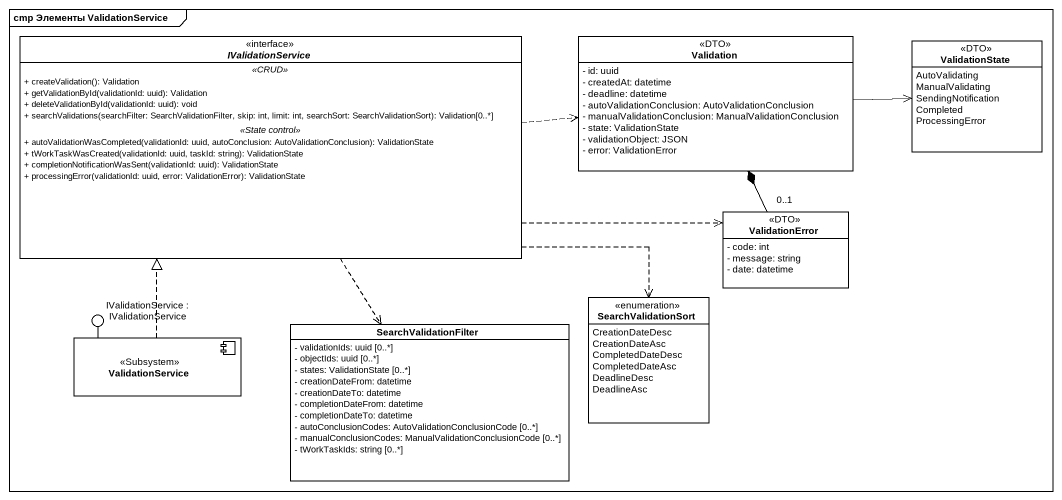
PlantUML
@startuml
mainframe cmp Элементы ValidationService
allowmixing
hide circle
hide empty members
skinparam classAttributeIconSize 0
interface IValidationService {
  .. <<CRUD>> ..
  + createValidation(): Validation
  + getValidationById(validationId: uuid): Validation
  + deleteValidationById(validationId: uuid): void
  + searchValidations(searchFilter: SearchValidationFilter, skip: int, limit: int, searchSort: SearchValidationSort): Validation[0..*]
  .. <<State control>> ..
  + autoValidationWasCompleted(validationId: uuid, autoConclusion: AutoValidationConclusion): ValidationState
  + tWorkTaskWasCreated(validationId: uuid, taskId: string): ValidationState
  + completionNotificationWasSent(validationId: uuid): ValidationState
  + processingError(validationId: uuid, error: ValidationError): ValidationState
}
class Validation <<DTO>> {
  - id: uuid
  - createdAt: datetime
  - deadline: datetime
  - autoValidationConclusion: AutoValidationConclusion
  - manualValidationConclusion: ManualValidationConclusion
  - state: ValidationState
  - validationObject: JSON
  - error: ValidationError
}
enum ValidationState <<DTO>> {
  AutoValidating
  ManualValidating
  SendingNotification
  Completed
  ProcessingError
}
class ValidationError <<DTO>> {
  - code: int
  - message: string
  - date: datetime
}
enum SearchValidationSort {
  CreationDateDesc
  CreationDateAsc
  CompletedDateDesc
  CompletedDateAsc
  DeadlineDesc
  DeadlineAsc
}
component ValidationService <<Subsystem>>
() "IValidationService : IValidationService" as IValidationService_2
class SearchValidationFilter {
  - validationIds: uuid [0..*]
  - objectIds: uuid [0..*]
  - states: ValidationState [0..*]
  - creationDateFrom: datetime
  - creationDateTo: datetime
  - completionDateFrom: datetime
  - completionDateTo: datetime
  - autoConclusionCodes: AutoValidationConclusionCode [0..*]
  - manualConclusionCodes: ManualValidationConclusionCode [0..*]
  - tWorkTaskIds: string [0..*]
}
ValidationService -up- IValidationService_2
IValidationService .right.> Validation
IValidationService .right.> ValidationError
IValidationService .right.> SearchValidationSort
IValidationService ..> SearchValidationFilter
Validation -right-> ValidationState
ValidationError "0..1" -up-* Validation
ValidationService .up.|> IValidationService
@enduml
